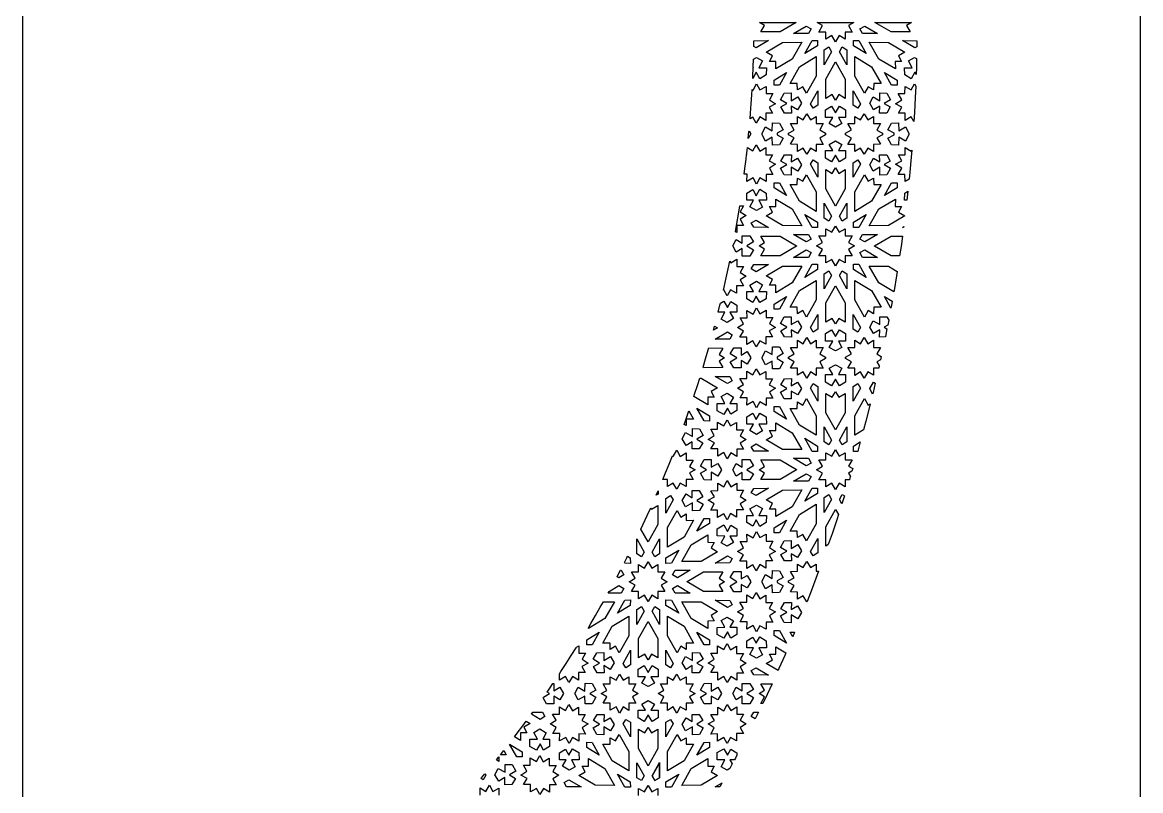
# Model space of a CAD drawing. Extents: x -375 to 375, y -1025 to 1025.
# Drawn here: x -375 to 375, y -515 to 0 of the extents above; entities that cross this region are included whole.
import ezdxf

# ---------------------------------------------------------------- set-up
doc = ezdxf.new("R2010")
doc.units = 0
doc.layers.add('LAYER_1', color=18, linetype='CONTINUOUS')

msp = doc.modelspace()

# ---------------------------------------------------------------- linework, layer by layer
at = {"layer": 'LAYER_1'}
for points in [[(-375, -1025), (375, -1025), (375, 1025), (-375, 1025)], [(133.14, -6.41), (120.25, -6.39), (122.72, -2.07), (119.44, 0), (144.02, 0)], [(153.99, -4.32), (152.18, -7.48), (142.23, -7.51), (150.74, -2.44)], [(179.09, -2.2), (181.49, -6.47), (176.82, -6.46), (176.81, -11.25), (172.87, -8.91), (170.43, -13.1), (170.4, -13.05), (170.37, -13.1), (170.34, -13.05), (170.31, -13.1), (167.86, -8.91), (163.92, -11.25), (163.91, -6.46), (159.24, -6.47), (161.64, -2.2), (157.98, 0), (182.76, 0)], [(198.5, -7.51), (188.55, -7.48), (186.75, -4.32), (190, -2.44)], [(218.01, -2.07), (220.49, -6.39), (207.6, -6.41), (196.71, 0), (221.3, 0)], [(117.14, -17.14), (115.56, -16.23), (115.64, -12.34), (125.42, -12.26)], [(141.4, -24.61), (130.25, -31.23), (130.26, -26.22), (126.06, -26.16), (128.1, -22.4), (123.84, -19.92), (134.78, -13.43), (147.77, -13.28)], [(158.38, -15.72), (149.81, -20.87), (154.67, -12.12), (158.39, -12.06)], [(186.07, -12.12), (190.92, -20.87), (182.35, -15.72), (182.34, -12.06)], [(205.95, -13.43), (216.89, -19.92), (212.64, -22.4), (214.67, -26.16), (210.47, -26.22), (210.49, -31.23), (199.33, -24.61), (192.97, -13.28)], [(224.92, -12.34), (224.86, -16.41), (223.6, -17.14), (215.32, -12.26)], [(167.73, -19.65), (162.82, -28.49), (162.75, -18.43), (165.95, -16.48)], [(177.98, -18.43), (177.92, -28.49), (173.01, -19.65), (174.78, -16.48)], [(121.44, -25.82), (118.89, -30.42), (124.05, -30.44), (123.95, -35.26), (119.64, -37.81), (117.19, -33.49), (114.89, -37.65), (114.81, -37.6), (114.89, -36.08), (115.13, -30.4), (115.44, -30.4), (115.15, -29.89), (115.15, -29.88), (115.33, -24.69), (117.3, -23.51)], [(157.36, -36.04), (150.93, -47.49), (148.5, -43.14), (144.83, -45.24), (144.75, -40.94), (139.86, -40.97), (146.16, -29.75), (157.34, -22.97)], [(176.85, -38.03), (176.87, -50.98), (172.64, -48.46), (170.43, -52.15), (170.4, -52.1), (170.37, -52.15), (170.34, -52.1), (170.31, -52.15), (168.09, -48.46), (163.86, -50.98), (163.88, -38.03), (170.28, -26.46), (170.31, -26.51), (170.34, -26.46), (170.37, -26.51), (170.4, -26.46), (170.43, -26.51), (170.45, -26.46)], [(194.57, -29.75), (200.87, -40.97), (195.98, -40.94), (195.9, -45.24), (192.24, -43.14), (189.8, -47.49), (183.38, -36.04), (183.4, -22.97)], [(224.71, -24.28), (224.57, -30.19), (224.41, -35.06), (223.54, -33.49), (221.1, -37.81), (216.78, -35.26), (216.68, -30.44), (221.84, -30.42), (219.3, -25.82), (223.43, -23.51)], [(132.83, -42.12), (129.12, -42.18), (129.13, -38.78), (137.59, -33.65)], [(211.6, -38.78), (211.61, -42.18), (207.9, -42.12), (203.14, -33.65)], [(119.66, -45.34), (123.75, -42.9), (123.77, -47.75), (128.33, -47.75), (126, -51.9), (130.06, -54.55), (125.89, -56.75), (128.21, -60.82), (123.6, -60.83), (123.62, -65.76), (119.57, -63.38), (117.24, -67.53), (114.95, -63.5), (113.06, -64.63), (113.36, -60.87), (113.81, -54.67), (114.22, -48.48), (114.42, -45.09), (115.04, -45.46), (117.36, -41.3)], [(224.13, -42.67), (223.81, -50.3), (223.28, -60.35), (222.9, -66.48), (221.17, -63.38), (217.11, -65.76), (217.13, -60.83), (212.53, -60.82), (214.84, -56.75), (210.68, -54.55), (214.73, -51.9), (212.4, -47.75), (216.96, -47.75), (216.98, -42.9), (221.08, -45.34), (223.37, -41.3)], [(140.7, -52.59), (145.18, -49.97), (147.44, -54.2), (144.95, -58.62), (140.72, -56.13), (140.76, -60.91), (136.05, -60.86), (133.65, -56.72), (137.7, -54.35), (133.47, -51.86), (135.95, -47.43), (140.66, -47.31)], [(158.48, -55.6), (155.3, -57.54), (153.65, -54.6), (158.46, -45.83)], [(187.08, -54.6), (185.44, -57.54), (182.25, -55.6), (182.27, -45.83)], [(204.79, -47.43), (207.26, -51.86), (203.04, -54.35), (207.09, -56.72), (204.68, -60.86), (199.97, -60.91), (200.01, -56.13), (195.78, -58.62), (193.29, -54.2), (195.56, -49.97), (200.04, -52.59), (200.08, -47.31)], [(177.13, -58.58), (177.13, -63.68), (172.26, -63.69), (174.62, -67.81), (170.43, -70.18), (170.4, -70.16), (170.37, -70.18), (170.34, -70.16), (170.31, -70.18), (166.11, -67.81), (168.48, -63.69), (163.6, -63.68), (163.6, -58.58), (167.63, -56.08), (170.31, -60.64), (170.34, -60.59), (170.37, -60.64), (170.4, -60.59), (170.43, -60.64), (173.11, -56.08)], [(132.73, -67.53), (135.19, -71.97), (131.12, -74.32), (131.12, -74.33), (131.12, -74.84), (131.12, -75.35), (131.12, -75.36), (135.19, -77.71), (132.73, -82.15), (128.02, -82.28), (127.96, -77), (123.49, -79.64), (121.22, -75.36), (121.22, -75.35), (121.22, -74.84), (121.22, -74.33), (121.22, -74.32), (123.49, -70.04), (127.96, -72.68), (128.02, -67.39)], [(153.52, -65.41), (157.46, -63.07), (157.46, -67.86), (162.14, -67.85), (159.74, -72.12), (163.57, -74.32), (163.57, -74.33), (163.57, -74.84), (163.57, -75.35), (163.57, -75.36), (159.74, -77.56), (162.14, -81.83), (157.46, -81.82), (157.46, -86.6), (153.52, -84.27), (151.13, -88.46), (148.77, -84.25), (144.82, -86.57), (144.84, -81.78), (140.16, -81.77), (142.58, -77.51), (138.84, -75.36), (138.84, -75.35), (138.84, -74.84), (138.84, -74.33), (138.84, -74.32), (142.58, -72.17), (140.16, -67.91), (144.84, -67.89), (144.82, -63.11), (148.77, -65.43), (151.13, -61.22)], [(191.96, -65.43), (195.91, -63.11), (195.9, -67.89), (200.57, -67.91), (198.15, -72.17), (201.89, -74.32), (201.89, -74.33), (201.89, -74.84), (201.89, -75.35), (201.89, -75.36), (198.15, -77.51), (200.57, -81.77), (195.9, -81.78), (195.91, -86.57), (191.96, -84.25), (189.6, -88.46), (187.22, -84.27), (183.28, -86.6), (183.27, -81.82), (178.59, -81.83), (180.99, -77.56), (177.17, -75.36), (177.16, -75.35), (177.17, -74.84), (177.16, -74.33), (177.17, -74.32), (180.99, -72.12), (178.59, -67.85), (183.27, -67.86), (183.28, -63.07), (187.22, -65.41), (189.6, -61.22)], [(212.77, -72.68), (217.24, -70.04), (219.52, -74.32), (219.52, -74.33), (219.52, -74.84), (219.52, -75.35), (219.52, -75.36), (217.24, -79.64), (212.77, -77), (212.71, -82.28), (208.01, -82.15), (205.54, -77.71), (209.62, -75.36), (209.61, -75.35), (209.62, -74.84), (209.61, -74.33), (209.62, -74.32), (205.54, -71.97), (208.01, -67.53), (212.71, -67.39)], [(113.51, -74.84), (111.86, -77.86), (112.31, -73.24), (112.36, -72.72)], [(119.57, -86.3), (123.62, -83.92), (123.6, -88.85), (128.21, -88.86), (125.89, -92.93), (130.06, -95.13), (126, -97.78), (128.33, -101.93), (123.77, -101.93), (123.75, -106.78), (119.66, -104.34), (117.36, -108.38), (115.04, -104.22), (110.99, -106.6), (111.01, -101.67), (109.16, -101.67), (109.64, -97.92), (110.38, -91.76), (110.73, -88.6), (110.84, -88.6), (110.84, -87.65), (111.07, -85.59), (111.24, -83.97), (114.95, -86.18), (117.24, -82.15)], [(174.62, -81.87), (172.26, -85.99), (177.13, -86), (177.13, -91.1), (173.11, -93.6), (170.43, -89.04), (170.4, -89.09), (170.37, -89.04), (170.34, -89.09), (170.31, -89.04), (167.63, -93.6), (163.6, -91.1), (163.6, -86), (168.48, -85.99), (166.11, -81.87), (170.31, -79.5), (170.34, -79.52), (170.37, -79.5), (170.4, -79.52), (170.43, -79.5)], [(140.72, -93.55), (144.95, -91.06), (147.44, -95.48), (145.18, -99.71), (140.7, -97.09), (140.66, -102.37), (135.95, -102.25), (133.47, -97.82), (137.7, -95.33), (133.65, -92.96), (136.05, -88.82), (140.76, -88.77)], [(204.68, -88.82), (207.09, -92.96), (203.04, -95.33), (207.26, -97.82), (204.79, -102.25), (200.08, -102.37), (200.04, -97.09), (195.56, -99.71), (193.29, -95.48), (195.78, -91.06), (200.01, -93.55), (199.97, -88.77)], [(221.17, -86.3), (221.52, -85.67), (221.14, -90.43), (220.23, -100.44), (219.76, -105.12), (216.98, -106.78), (216.96, -101.93), (212.4, -101.93), (214.73, -97.78), (210.68, -95.13), (214.84, -92.93), (212.53, -88.86), (217.13, -88.85), (217.11, -83.92)], [(158.48, -94.08), (158.46, -103.85), (153.65, -95.08), (155.3, -92.14)], [(187.08, -95.08), (182.27, -103.85), (182.25, -94.08), (185.44, -92.14)], [(157.36, -113.63), (157.34, -126.71), (146.16, -119.93), (139.86, -108.71), (144.75, -108.74), (144.83, -104.44), (148.5, -106.54), (150.93, -102.19)], [(172.64, -101.22), (176.87, -98.7), (176.85, -111.65), (170.45, -123.22), (170.43, -123.17), (170.4, -123.22), (170.37, -123.17), (170.34, -123.22), (170.31, -123.17), (170.28, -123.22), (163.88, -111.65), (163.86, -98.7), (168.09, -101.22), (170.31, -97.53), (170.34, -97.57), (170.37, -97.53), (170.4, -97.57), (170.43, -97.53)], [(192.24, -106.54), (195.9, -104.44), (195.98, -108.74), (200.87, -108.71), (194.57, -119.93), (183.4, -126.71), (183.38, -113.63), (189.8, -102.19)], [(123.95, -114.42), (124.05, -119.24), (118.89, -119.26), (121.44, -123.86), (117.3, -126.17), (113, -123.6), (115.44, -119.28), (110.78, -119.3), (110.83, -114.48), (114.89, -112.03), (117.19, -116.19), (119.64, -111.87)], [(132.83, -107.55), (137.59, -116.03), (129.13, -110.9), (129.12, -107.5)], [(211.6, -110.9), (203.14, -116.03), (207.9, -107.55), (211.61, -107.5)], [(141.4, -125.07), (147.77, -136.4), (134.78, -136.25), (123.84, -129.76), (128.1, -127.28), (126.06, -123.52), (130.26, -123.46), (130.25, -118.45)], [(210.47, -123.46), (214.67, -123.52), (212.64, -127.28), (216.89, -129.76), (205.95, -136.25), (192.97, -136.4), (199.33, -125.07), (210.49, -118.45)], [(218.27, -119.25), (216.68, -119.24), (216.78, -114.42), (218.93, -113.14)], [(108.63, -123.03), (106.31, -127.11), (110.47, -129.58), (106.42, -131.96), (108.75, -136.11), (104.2, -136.1), (104.18, -140.95), (103.23, -140.39), (104.22, -134.78), (105.24, -128.65), (106.13, -123.03)], [(167.73, -130.03), (165.95, -133.2), (162.75, -131.25), (162.82, -121.19)], [(177.98, -131.25), (174.78, -133.2), (173.01, -130.03), (177.92, -121.19)], [(125.42, -137.42), (115.58, -137.34), (113.9, -134.41), (117.14, -132.54)], [(158.38, -133.96), (158.39, -137.62), (154.67, -137.56), (149.81, -128.8)], [(186.07, -137.56), (182.34, -137.62), (182.35, -133.96), (190.92, -128.8)], [(152.18, -142.2), (153.99, -145.36), (150.74, -147.24), (142.23, -142.17)], [(172.87, -140.77), (176.81, -138.43), (176.82, -143.22), (181.49, -143.21), (179.09, -147.48), (183.09, -149.88), (179.09, -152.27), (181.49, -156.54), (176.82, -156.53), (176.81, -161.32), (172.87, -158.98), (170.43, -163.17), (170.4, -163.12), (170.37, -163.17), (170.34, -163.12), (170.31, -163.17), (167.86, -158.98), (163.92, -161.32), (163.91, -156.53), (159.24, -156.54), (161.64, -152.27), (157.65, -149.88), (161.64, -147.48), (159.24, -143.21), (163.91, -143.22), (163.92, -138.43), (167.86, -140.77), (170.31, -136.58), (170.34, -136.63), (170.37, -136.58), (170.4, -136.63), (170.43, -136.58)], [(190, -147.24), (186.75, -145.36), (188.55, -142.2), (198.5, -142.17)], [(216.05, -137.42), (215.32, -137.42), (216.1, -136.96)], [(115.28, -147.16), (110.83, -149.88), (115.28, -152.59), (112.82, -156.71), (107.84, -156.69), (107.85, -151.69), (103.82, -154.1), (101.52, -149.88), (103.82, -145.65), (107.85, -148.06), (107.84, -143.07), (112.82, -143.05)], [(144.2, -149.79), (144.14, -149.88), (144.2, -149.97), (133.14, -156.49), (120.25, -156.46), (122.72, -152.14), (119.12, -149.88), (122.72, -147.61), (120.25, -143.29), (133.14, -143.27)], [(215.26, -143.28), (214.3, -150.24), (213.38, -156.48), (207.6, -156.49), (196.53, -149.97), (196.59, -149.88), (196.53, -149.79), (207.6, -143.27)], [(153.99, -154.39), (152.18, -157.55), (142.23, -157.59), (150.74, -152.52)], [(198.5, -157.59), (188.55, -157.55), (186.75, -154.39), (190, -152.52)], [(104.2, -163.65), (108.75, -163.64), (106.42, -167.79), (110.47, -170.18), (106.31, -172.64), (108.63, -176.72), (104.03, -176.73), (104.05, -181.65), (99.99, -179.27), (97.67, -183.43), (95.38, -179.39), (95.26, -179.46), (95.73, -177.43), (97.09, -171.37), (98.39, -165.29), (99.46, -160.13), (100.08, -161.23), (104.18, -158.8)], [(117.14, -167.21), (113.9, -165.35), (115.58, -162.41), (125.42, -162.33)], [(141.4, -174.69), (130.25, -181.31), (130.26, -176.3), (126.06, -176.23), (128.1, -172.47), (123.84, -169.99), (134.78, -163.5), (147.77, -163.35)], [(158.38, -165.8), (149.81, -170.95), (154.67, -162.19), (158.39, -162.13)], [(186.07, -162.19), (190.92, -170.95), (182.35, -165.8), (182.34, -162.13)], [(205.95, -163.5), (211.76, -166.95), (211.28, -170.02), (209.63, -179.88), (209.48, -180.71), (199.33, -174.69), (192.97, -163.35)], [(167.73, -169.72), (162.82, -178.57), (162.75, -168.5), (165.95, -166.55)], [(177.98, -168.5), (177.92, -178.57), (173.01, -169.72), (174.78, -166.55)], [(121.44, -175.89), (118.89, -180.49), (124.05, -180.51), (123.95, -185.34), (119.64, -187.89), (117.19, -183.57), (114.89, -187.72), (110.83, -185.27), (110.78, -180.45), (115.44, -180.47), (113, -176.15), (117.3, -173.59)], [(157.36, -186.12), (150.93, -197.56), (148.5, -193.21), (144.83, -195.31), (144.75, -191.01), (139.86, -191.04), (146.16, -179.82), (157.34, -173.04)], [(176.85, -188.11), (176.87, -201.05), (172.64, -198.53), (170.43, -202.22), (170.4, -202.18), (170.37, -202.22), (170.34, -202.18), (170.31, -202.22), (168.09, -198.53), (163.86, -201.05), (163.88, -188.11), (170.28, -176.53), (170.31, -176.58), (170.34, -176.53), (170.37, -176.58), (170.4, -176.53), (170.43, -176.58), (170.45, -176.53)], [(194.57, -179.82), (200.87, -191.04), (195.98, -191.01), (195.9, -195.31), (192.24, -193.21), (189.8, -197.56), (183.38, -186.12), (183.4, -173.04)], [(97.84, -191.24), (100.14, -187.08), (104.2, -189.53), (104.26, -194.35), (99.59, -194.33), (102.04, -198.65), (97.73, -201.22), (93.6, -198.91), (96.14, -194.31), (91.7, -194.29), (92.88, -189.54), (93.2, -188.22), (95.4, -186.92)], [(132.83, -192.2), (129.12, -192.25), (129.13, -188.85), (137.59, -183.72)], [(208.38, -186.9), (207.88, -189.72), (207.54, -191.55), (203.14, -183.72)], [(119.66, -195.41), (123.75, -192.98), (123.77, -197.83), (128.33, -197.82), (126, -201.97), (130.06, -204.63), (125.89, -206.82), (128.21, -210.9), (123.6, -210.9), (123.62, -215.83), (119.57, -213.45), (117.24, -217.61), (114.95, -213.57), (110.85, -216.01), (110.84, -211.16), (106.28, -211.16), (108.61, -207.01), (104.56, -204.63), (108.72, -202.16), (106.4, -198.09), (111.01, -198.08), (110.99, -193.15), (115.04, -195.53), (117.36, -191.38)], [(140.7, -202.67), (145.18, -200.05), (147.44, -204.28), (144.95, -208.69), (140.72, -206.2), (140.76, -210.98), (136.05, -210.94), (133.65, -206.79), (137.7, -204.42), (133.47, -201.93), (135.95, -197.5), (140.66, -197.38)], [(158.48, -205.67), (155.3, -207.62), (153.65, -204.67), (158.46, -195.9)], [(187.08, -204.67), (185.44, -207.62), (182.25, -205.67), (182.27, -195.9)], [(204.79, -197.5), (206.02, -199.71), (205.36, -203.05), (203.04, -204.42), (204.88, -205.5), (204.13, -209.31), (203.79, -210.94), (199.97, -210.98), (200.01, -206.2), (195.78, -208.69), (193.29, -204.28), (195.56, -200.05), (200.04, -202.67), (200.08, -197.38)], [(91.19, -204.81), (88.59, -206.35), (89.29, -203.7)], [(101.13, -209.46), (99.46, -212.39), (89.62, -212.47), (97.9, -207.59)], [(177.13, -208.65), (177.13, -213.75), (172.26, -213.76), (174.62, -217.88), (170.43, -220.25), (170.4, -220.24), (170.37, -220.25), (170.34, -220.24), (170.31, -220.25), (166.11, -217.88), (168.48, -213.76), (163.6, -213.75), (163.6, -208.65), (167.63, -206.15), (170.31, -210.71), (170.34, -210.67), (170.37, -210.71), (170.4, -210.67), (170.43, -210.71), (173.11, -206.15)], [(132.73, -217.6), (135.19, -222.04), (131.12, -224.4), (131.12, -224.4), (131.12, -224.91), (131.12, -225.43), (131.12, -225.43), (135.19, -227.79), (132.73, -232.22), (128.02, -232.36), (127.96, -227.07), (123.49, -229.71), (121.22, -225.43), (121.22, -225.43), (121.22, -224.91), (121.22, -224.4), (121.22, -224.4), (123.49, -220.12), (127.96, -222.75), (128.02, -217.47)], [(153.52, -215.49), (157.46, -213.15), (157.46, -217.93), (162.14, -217.93), (159.74, -222.2), (163.57, -224.4), (163.57, -224.4), (163.57, -224.91), (163.57, -225.43), (163.57, -225.43), (159.74, -227.63), (162.14, -231.9), (157.46, -231.89), (157.46, -236.68), (153.52, -234.34), (151.13, -238.53), (148.77, -234.33), (144.82, -236.64), (144.84, -231.86), (140.16, -231.84), (142.58, -227.58), (138.84, -225.43), (138.84, -225.43), (138.84, -224.91), (138.84, -224.4), (138.84, -224.4), (142.58, -222.24), (140.16, -217.99), (144.84, -217.97), (144.82, -213.18), (148.77, -215.5), (151.13, -211.3)], [(191.96, -215.5), (195.91, -213.18), (195.9, -217.97), (200.57, -217.99), (198.15, -222.24), (201.07, -223.92), (200.58, -226.19), (198.15, -227.58), (199.68, -230.27), (199.32, -231.84), (195.9, -231.86), (195.91, -236.64), (191.96, -234.33), (189.6, -238.53), (187.22, -234.34), (183.28, -236.68), (183.27, -231.89), (178.59, -231.9), (180.99, -227.63), (177.17, -225.43), (177.16, -225.43), (177.17, -224.91), (177.16, -224.4), (177.17, -224.4), (180.99, -222.2), (178.59, -217.93), (183.27, -217.93), (183.28, -213.15), (187.22, -215.49), (189.6, -211.3)], [(94.79, -218.34), (92.32, -222.66), (95.91, -224.91), (92.32, -227.16), (94.79, -231.49), (81.9, -231.51), (81.51, -231.28), (83.21, -225.58), (84.94, -219.6), (85.3, -218.32)], [(107.19, -218.12), (107.18, -223.11), (111.21, -220.7), (113.51, -224.91), (111.21, -229.12), (107.18, -226.72), (107.19, -231.71), (102.21, -231.73), (99.75, -227.61), (104.2, -224.91), (99.75, -222.21), (102.21, -218.1)], [(119.57, -236.37), (123.62, -234), (123.6, -238.92), (128.21, -238.93), (125.89, -243), (130.06, -245.2), (126, -247.86), (128.33, -252.01), (123.77, -252), (123.75, -256.85), (119.66, -254.42), (117.36, -258.45), (115.04, -254.29), (110.99, -256.67), (111.01, -251.75), (106.4, -251.74), (108.72, -247.67), (104.56, -245.2), (108.61, -242.81), (106.28, -238.66), (110.84, -238.67), (110.85, -233.82), (114.95, -236.25), (117.24, -232.22)], [(174.62, -231.95), (172.26, -236.06), (177.13, -236.07), (177.13, -241.17), (173.11, -243.68), (170.43, -239.11), (170.4, -239.16), (170.37, -239.11), (170.34, -239.16), (170.31, -239.11), (167.63, -243.68), (163.6, -241.17), (163.6, -236.07), (168.48, -236.06), (166.11, -231.95), (170.31, -229.57), (170.34, -229.59), (170.37, -229.57), (170.4, -229.59), (170.43, -229.57)], [(80.25, -238.52), (91.19, -245.01), (86.94, -247.49), (88.97, -251.25), (84.77, -251.32), (84.79, -256.33), (75.36, -250.73), (75.81, -249.37), (77.73, -243.44), (79.28, -238.51)], [(99.46, -237.44), (101.13, -240.37), (97.9, -242.23), (89.62, -237.35)], [(140.72, -243.62), (144.95, -241.13), (147.44, -245.55), (145.18, -249.78), (140.7, -247.16), (140.66, -252.44), (135.95, -252.32), (133.47, -247.89), (137.7, -245.41), (133.65, -243.04), (136.05, -238.89), (140.76, -238.85)], [(158.48, -244.15), (158.46, -253.92), (153.65, -245.15), (155.3, -242.21)], [(187.08, -245.15), (182.27, -253.92), (182.25, -244.15), (185.44, -242.21)], [(197.03, -241.86), (195.54, -248.16), (195.27, -249.25), (193.29, -245.55), (195.78, -241.13)], [(102.04, -251.18), (99.59, -255.49), (104.26, -255.47), (104.2, -260.29), (100.14, -262.74), (97.84, -258.59), (95.4, -262.91), (91.08, -260.36), (90.98, -255.54), (96.14, -255.51), (93.6, -250.91), (97.73, -248.61)], [(157.36, -263.71), (157.34, -276.78), (146.16, -270), (139.86, -258.78), (144.75, -258.81), (144.83, -254.52), (148.5, -256.61), (150.93, -252.26)], [(172.64, -251.29), (176.87, -248.77), (176.85, -261.72), (170.45, -273.29), (170.43, -273.25), (170.4, -273.29), (170.37, -273.25), (170.34, -273.29), (170.31, -273.25), (170.28, -273.29), (163.88, -261.72), (163.86, -248.77), (168.09, -251.29), (170.31, -247.6), (170.34, -247.65), (170.37, -247.6), (170.4, -247.65), (170.43, -247.6)], [(192.24, -256.61), (193.67, -255.8), (193.17, -257.8), (190.72, -267.4), (189.15, -273.29), (183.4, -276.78), (183.38, -263.71), (189.8, -252.26)], [(75.17, -266.06), (70.28, -266.03), (70.2, -270.33), (68.87, -269.57), (69.77, -267.06), (71.83, -261.18), (72.06, -260.52)], [(85.9, -263.87), (85.91, -267.27), (82.2, -267.22), (77.45, -258.74)], [(123.95, -264.49), (124.05, -269.31), (118.89, -269.34), (121.44, -273.93), (117.3, -276.24), (113, -273.67), (115.44, -269.35), (110.78, -269.37), (110.83, -264.55), (114.89, -262.1), (117.19, -266.26), (119.64, -261.94)], [(132.83, -257.63), (137.59, -266.1), (129.13, -260.97), (129.12, -257.57)], [(99.99, -270.55), (104.05, -268.18), (104.03, -273.1), (108.63, -273.11), (106.31, -277.18), (110.47, -279.65), (106.42, -282.04), (108.75, -286.18), (104.2, -286.18), (104.18, -291.03), (100.08, -288.6), (97.79, -292.63), (95.47, -288.47), (91.41, -290.85), (91.43, -285.93), (86.83, -285.92), (89.14, -281.85), (84.98, -279.65), (89.04, -276.99), (86.71, -272.84), (91.26, -272.85), (91.28, -268), (95.38, -270.43), (97.67, -266.4)], [(141.4, -275.14), (147.77, -286.48), (134.78, -286.32), (123.84, -279.83), (128.1, -277.35), (126.06, -273.59), (130.26, -273.53), (130.25, -268.52)], [(79.09, -272.53), (81.56, -276.95), (77.34, -279.44), (81.39, -281.81), (78.98, -285.96), (74.27, -286), (74.31, -281.22), (70.09, -283.71), (67.59, -279.3), (69.86, -275.07), (74.34, -277.69), (74.38, -272.4)], [(167.73, -280.11), (165.95, -283.28), (162.75, -281.32), (162.82, -271.26)], [(177.98, -281.32), (174.78, -283.28), (173.01, -280.11), (177.92, -271.26)], [(125.42, -287.49), (115.58, -287.41), (113.9, -284.48), (117.14, -282.62)], [(158.38, -284.03), (158.39, -287.69), (154.67, -287.63), (149.81, -278.88)], [(185.55, -286.5), (185.22, -287.65), (182.34, -287.69), (182.35, -284.03), (187, -281.24)], [(66.26, -291.04), (70.22, -288.72), (70.2, -293.5), (74.87, -293.52), (72.45, -297.78), (76.19, -299.95), (72.45, -302.12), (74.87, -306.38), (70.2, -306.39), (70.22, -311.18), (66.26, -308.86), (63.9, -313.07), (61.52, -308.87), (57.58, -311.21), (57.57, -306.43), (54.61, -306.43), (56.43, -302.04), (58.77, -296.25), (60.97, -290.7), (61.52, -291.02), (63.9, -286.83)], [(152.18, -292.28), (153.99, -295.44), (150.74, -297.31), (142.23, -292.24)], [(172.87, -290.85), (176.81, -288.51), (176.82, -293.29), (181.49, -293.29), (179.09, -297.55), (181.88, -299.22), (181.36, -300.99), (179.09, -302.34), (180.31, -304.52), (180.04, -305.44), (179.68, -306.61), (176.82, -306.61), (176.81, -311.39), (172.87, -309.05), (170.43, -313.24), (170.4, -313.2), (170.37, -313.24), (170.34, -313.2), (170.31, -313.24), (167.86, -309.05), (163.92, -311.39), (163.91, -306.61), (159.24, -306.61), (161.64, -302.34), (157.65, -299.95), (161.64, -297.55), (159.24, -293.29), (163.91, -293.29), (163.92, -288.51), (167.86, -290.85), (170.31, -286.65), (170.34, -286.7), (170.37, -286.65), (170.4, -286.7), (170.43, -286.65)], [(87.07, -298.29), (91.54, -295.65), (93.82, -299.93), (93.82, -299.94), (93.82, -299.94), (93.82, -299.94), (93.82, -299.95), (93.82, -299.95), (93.82, -299.96), (93.82, -299.96), (93.82, -299.97), (91.54, -304.25), (87.07, -301.61), (87.01, -306.89), (82.31, -306.76), (79.85, -302.32), (83.92, -299.97), (83.92, -299.96), (83.92, -299.95), (83.92, -299.94), (83.92, -299.93), (79.85, -297.58), (82.31, -293.14), (87.01, -293)], [(115.28, -297.24), (110.83, -299.95), (115.28, -302.66), (112.82, -306.78), (107.84, -306.76), (107.85, -301.77), (103.82, -304.18), (101.52, -299.95), (103.82, -295.72), (107.85, -298.13), (107.84, -293.14), (112.82, -293.12)], [(144.2, -299.86), (144.14, -299.95), (144.2, -300.04), (133.14, -306.56), (120.25, -306.54), (122.72, -302.21), (119.12, -299.95), (122.72, -297.68), (120.25, -293.36), (133.14, -293.34)], [(100.08, -311.3), (104.18, -308.87), (104.2, -313.72), (108.75, -313.71), (106.42, -317.86), (110.47, -320.25), (106.31, -322.72), (108.63, -326.79), (104.03, -326.8), (104.05, -331.72), (99.99, -329.35), (97.67, -333.5), (95.38, -329.47), (91.28, -331.9), (91.26, -327.05), (86.71, -327.06), (89.04, -322.91), (84.98, -320.25), (89.14, -318.05), (86.83, -313.98), (91.43, -313.97), (91.41, -309.05), (95.47, -311.43), (97.79, -307.27)], [(153.99, -304.46), (152.18, -307.62), (142.23, -307.66), (150.74, -302.59)], [(51.43, -316.23), (50.1, -317.05), (51.43, -313.98)], [(78.98, -313.94), (81.39, -318.09), (77.34, -320.46), (81.56, -322.95), (79.09, -327.37), (74.38, -327.49), (74.34, -322.21), (69.86, -324.83), (67.59, -320.6), (70.09, -316.18), (74.31, -318.67), (74.27, -313.9)], [(117.14, -317.28), (113.9, -315.42), (115.58, -312.49), (125.42, -312.4)], [(141.4, -324.76), (130.25, -331.38), (130.26, -326.37), (126.06, -326.31), (128.1, -322.54), (123.84, -320.07), (134.78, -313.58), (147.77, -313.42)], [(158.38, -315.87), (149.81, -321.02), (154.67, -312.26), (158.39, -312.21)], [(61.39, -320.2), (56.57, -328.97), (56.56, -319.2), (59.74, -317.26)], [(167.73, -319.79), (162.82, -328.64), (162.75, -318.58), (165.95, -316.62)], [(176.31, -317.55), (174.66, -322.77), (173.01, -319.79), (174.78, -316.62)], [(51.16, -336.77), (44.75, -348.34), (44.73, -348.3), (44.7, -348.34), (44.67, -348.3), (44.64, -348.34), (39.86, -339.69), (41.4, -336.42), (44.02, -330.73), (46.41, -325.45), (46.95, -326.34), (51.18, -323.83)], [(66.54, -331.66), (70.2, -329.57), (70.28, -333.87), (75.17, -333.84), (68.87, -345.06), (57.7, -351.84), (57.68, -338.76), (64.11, -327.31)], [(121.44, -325.97), (118.89, -330.56), (124.05, -330.59), (123.95, -335.41), (119.64, -337.96), (117.19, -333.64), (114.89, -337.8), (110.83, -335.35), (110.78, -330.52), (115.44, -330.55), (113, -326.23), (117.3, -323.66)], [(157.36, -336.19), (150.93, -347.63), (148.5, -343.29), (144.83, -345.38), (144.75, -341.08), (139.86, -341.11), (146.16, -329.89), (157.34, -323.11)], [(172.32, -329.98), (171.15, -333.57), (168.02, -342.86), (165.49, -350.15), (163.86, -351.12), (163.88, -338.18), (170.28, -326.61), (170.31, -326.65), (170.34, -326.61), (170.37, -326.65), (170.4, -326.61), (170.43, -326.65), (170.45, -326.61)], [(85.9, -336.02), (77.45, -341.16), (82.2, -332.68), (85.91, -332.62)], [(97.84, -341.31), (100.14, -337.15), (104.2, -339.6), (104.26, -344.43), (99.59, -344.4), (102.04, -348.72), (97.73, -351.29), (93.6, -348.98), (96.14, -344.39), (90.98, -344.36), (91.08, -339.54), (95.4, -336.99)], [(132.83, -342.27), (129.12, -342.33), (129.13, -338.93), (137.59, -333.79)], [(84.77, -348.58), (88.97, -348.64), (86.94, -352.4), (91.19, -354.88), (80.25, -361.37), (67.27, -361.53), (73.63, -350.19), (84.79, -343.57)], [(119.66, -345.48), (123.75, -343.05), (123.77, -347.9), (128.33, -347.89), (126, -352.04), (130.06, -354.7), (125.89, -356.9), (128.21, -360.97), (123.6, -360.98), (123.62, -365.9), (119.57, -363.52), (117.24, -367.68), (114.95, -363.65), (110.85, -366.08), (110.84, -361.23), (106.28, -361.24), (108.61, -357.09), (104.56, -354.7), (108.72, -352.23), (106.4, -348.16), (111.01, -348.15), (110.99, -343.23), (115.04, -345.6), (117.36, -341.45)], [(42.09, -355.16), (40.31, -358.33), (37.11, -356.37), (37.18, -346.31)], [(52.28, -356.37), (49.08, -358.33), (47.31, -355.16), (52.22, -346.31)], [(140.7, -352.74), (145.18, -350.12), (147.44, -354.35), (144.95, -358.77), (140.72, -356.28), (140.76, -361.05), (136.05, -361.01), (133.65, -356.86), (137.7, -354.49), (133.47, -352), (135.95, -347.58), (140.66, -347.46)], [(158.48, -355.74), (155.3, -357.69), (153.65, -354.75), (158.46, -345.98)], [(32.75, -359.08), (32.76, -362.74), (29.03, -362.69), (28.78, -362.23), (30.45, -358.96), (30.94, -357.99)], [(60.37, -362.69), (56.64, -362.74), (56.65, -359.08), (65.23, -353.93)], [(101.13, -359.53), (99.46, -362.46), (89.62, -362.55), (97.9, -357.67)], [(26.55, -367.33), (28.35, -370.49), (25.1, -372.36), (23.88, -371.64), (24.69, -370.12), (26.15, -367.33)], [(47.17, -365.9), (51.11, -363.56), (51.12, -368.34), (55.79, -368.34), (53.4, -372.61), (57.39, -374.99), (53.4, -377.37), (55.79, -381.63), (51.12, -381.63), (51.11, -386.41), (47.17, -384.07), (44.73, -388.27), (44.7, -388.22), (44.67, -388.27), (42.23, -384.07), (38.29, -386.41), (38.28, -381.63), (33.6, -381.63), (36, -377.37), (32.01, -374.99), (36, -372.61), (33.6, -368.34), (38.28, -368.34), (38.29, -363.56), (42.23, -365.9), (44.67, -361.71), (44.7, -361.75), (44.73, -361.71)], [(64.3, -372.36), (61.05, -370.49), (62.85, -367.33), (72.8, -367.29)], [(153.52, -365.56), (157.46, -363.22), (157.46, -368.01), (159.06, -368.01), (158.15, -370.46), (154.71, -379.58), (151.34, -388.24), (151.13, -388.6), (148.77, -384.4), (144.82, -386.72), (144.84, -381.93), (140.16, -381.91), (142.58, -377.66), (138.84, -375.5), (138.84, -375.5), (138.84, -374.99), (138.84, -374.47), (138.84, -374.47), (142.58, -372.31), (140.16, -368.06), (144.84, -368.04), (144.82, -363.25), (148.77, -365.57), (151.13, -361.37)], [(94.79, -368.41), (92.32, -372.74), (95.91, -374.99), (92.32, -377.24), (94.79, -381.56), (81.9, -381.58), (70.83, -375.06), (70.89, -374.99), (70.83, -374.91), (81.9, -368.39)], [(107.19, -368.19), (107.18, -373.18), (111.21, -370.77), (113.51, -374.99), (111.21, -379.2), (107.18, -376.79), (107.19, -381.78), (102.21, -381.8), (99.75, -377.69), (104.2, -374.99), (99.75, -372.29), (102.21, -368.17)], [(132.73, -367.68), (135.19, -372.11), (131.12, -374.47), (131.12, -374.47), (131.12, -374.99), (131.12, -375.5), (131.12, -375.5), (135.19, -377.86), (132.73, -382.3), (128.02, -382.43), (127.96, -377.15), (123.49, -379.78), (121.22, -375.5), (121.22, -375.5), (121.22, -374.99), (121.22, -374.47), (121.22, -374.47), (123.49, -370.19), (127.96, -372.82), (128.02, -367.54)], [(28.35, -379.48), (26.55, -382.64), (17.93, -382.68), (18.58, -381.5), (25.1, -377.61)], [(72.8, -382.68), (62.85, -382.64), (61.05, -379.48), (64.3, -377.61)], [(119.57, -386.45), (123.62, -384.07), (123.6, -388.99), (128.21, -389), (125.89, -393.07), (130.06, -395.27), (126, -397.93), (128.33, -402.08), (123.77, -402.07), (123.75, -406.92), (119.66, -404.49), (117.36, -408.52), (115.04, -404.37), (110.99, -406.74), (111.01, -401.82), (106.4, -401.81), (108.72, -397.74), (104.56, -395.27), (108.61, -392.88), (106.28, -388.74), (110.84, -388.74), (110.85, -383.89), (114.95, -386.32), (117.24, -382.29)], [(15.76, -399.78), (4.61, -406.4), (4.61, -405.91), (6.3, -403.07), (9.49, -397.63), (12.62, -392.17), (14.67, -388.53), (22.13, -388.45)], [(32.75, -390.89), (24.17, -396.04), (29.03, -387.29), (32.76, -387.23)], [(60.37, -387.29), (65.23, -396.04), (56.65, -390.89), (56.64, -387.23)], [(80.25, -388.6), (91.19, -395.09), (86.94, -397.57), (88.97, -401.33), (84.77, -401.39), (84.79, -406.4), (73.63, -399.78), (67.27, -388.45)], [(99.46, -387.51), (101.13, -390.44), (97.9, -392.3), (89.62, -387.43)], [(140.72, -393.7), (144.95, -391.21), (147.44, -395.62), (145.18, -399.85), (140.7, -397.23), (140.66, -402.52), (135.95, -402.4), (133.47, -397.97), (137.7, -395.48), (133.65, -393.11), (136.05, -388.96), (140.76, -388.92)], [(42.09, -394.81), (37.18, -403.66), (37.11, -393.6), (40.31, -391.64)], [(52.28, -393.6), (52.22, -403.66), (47.31, -394.81), (49.08, -391.64)], [(31.72, -411.21), (25.29, -422.66), (22.86, -418.31), (19.19, -420.4), (19.12, -416.11), (14.23, -416.14), (20.53, -404.92), (31.7, -398.14)], [(51.16, -413.2), (51.18, -426.15), (46.95, -423.63), (44.73, -427.32), (44.7, -427.27), (44.67, -427.32), (42.45, -423.63), (38.22, -426.15), (38.24, -413.2), (44.64, -401.63), (44.67, -401.67), (44.7, -401.63), (44.73, -401.67), (44.75, -401.63)], [(68.87, -404.92), (75.17, -416.14), (70.28, -416.11), (70.2, -420.4), (66.54, -418.31), (64.11, -422.66), (57.68, -411.21), (57.7, -398.14)], [(102.04, -401.25), (99.59, -405.57), (104.26, -405.55), (104.2, -410.37), (100.14, -412.82), (97.84, -408.66), (95.4, -412.98), (91.08, -410.43), (90.98, -405.61), (96.14, -405.58), (93.6, -400.99), (97.73, -398.68)], [(7.19, -417.29), (3.49, -417.35), (3.5, -413.95), (11.95, -408.82)], [(85.9, -413.95), (85.91, -417.35), (82.2, -417.29), (77.45, -408.82)], [(123.95, -414.56), (124.05, -419.38), (118.89, -419.41), (121.44, -424.01), (117.3, -426.31), (113, -423.75), (115.44, -419.43), (110.78, -419.45), (110.83, -414.63), (114.89, -412.18), (117.19, -416.33), (119.64, -412.01)], [(132.83, -407.7), (137.59, -416.18), (129.13, -411.05), (129.12, -407.65)], [(142.96, -408.88), (141.64, -412.02), (139.86, -408.86)], [(-1.86, -422.92), (2.69, -422.91), (0.36, -427.06), (4.42, -429.72), (0.25, -431.92), (2.57, -435.99), (-2.03, -436), (-2.01, -440.92), (-6.07, -438.55), (-8.39, -442.7), (-10.68, -438.67), (-14.78, -441.1), (-14.8, -436.77), (-13.76, -435.2), (-10.3, -429.91), (-6.89, -424.59), (-3.52, -419.24), (-3.32, -418.93), (-1.88, -418.07)], [(99.99, -420.63), (104.05, -418.25), (104.03, -423.17), (108.63, -423.18), (106.31, -427.25), (110.47, -429.72), (106.42, -432.11), (108.75, -436.26), (104.2, -436.25), (104.18, -441.1), (100.08, -438.67), (97.79, -442.7), (95.47, -438.55), (91.41, -440.92), (91.43, -436), (86.83, -435.99), (89.14, -431.92), (84.98, -429.72), (89.04, -427.06), (86.71, -422.91), (91.26, -422.92), (91.28, -418.07), (95.38, -420.5), (97.67, -416.47)], [(137.09, -422.65), (136.33, -424.4), (132.43, -433.21), (131.79, -434.62), (123.84, -429.91), (128.1, -427.43), (126.06, -423.67), (130.26, -423.6), (130.25, -418.59)], [(15.06, -427.76), (19.54, -425.14), (21.81, -429.37), (19.31, -433.79), (15.09, -431.3), (15.12, -436.07), (10.42, -436.03), (8.01, -431.88), (12.06, -429.52), (7.84, -427.03), (10.31, -422.6), (15.02, -422.48)], [(32.84, -430.77), (29.66, -432.71), (28.01, -429.77), (32.83, -421)], [(61.39, -429.77), (59.74, -432.71), (56.56, -430.77), (56.57, -421)], [(79.09, -422.6), (81.56, -427.03), (77.34, -429.52), (81.39, -431.88), (78.98, -436.03), (74.27, -436.07), (74.31, -431.3), (70.09, -433.79), (67.59, -429.37), (69.86, -425.14), (74.34, -427.76), (74.38, -422.48)], [(51.43, -433.75), (51.43, -438.85), (46.56, -438.86), (48.92, -442.97), (44.73, -445.35), (44.7, -445.33), (44.67, -445.35), (40.48, -442.97), (42.84, -438.86), (37.97, -438.85), (37.96, -433.75), (41.99, -431.24), (44.67, -435.81), (44.7, -435.76), (44.73, -435.81), (47.41, -431.24)], [(125.42, -437.57), (115.58, -437.48), (113.9, -434.55), (117.14, -432.69)], [(27.88, -441.1), (31.82, -438.76), (31.83, -443.54), (36.5, -443.54), (34.1, -447.8), (37.93, -450.02), (34.1, -452.24), (36.5, -456.51), (31.83, -456.5), (31.82, -461.29), (27.88, -458.95), (25.5, -463.14), (23.14, -458.94), (19.18, -461.25), (19.2, -456.47), (14.53, -456.45), (16.94, -452.19), (13.21, -450.02), (16.94, -447.85), (14.53, -443.59), (19.2, -443.58), (19.18, -438.79), (23.14, -441.11), (25.5, -436.9)], [(66.26, -441.11), (70.22, -438.79), (70.2, -443.58), (74.87, -443.59), (72.45, -447.85), (76.19, -450.02), (72.45, -452.19), (74.87, -456.45), (70.2, -456.47), (70.22, -461.25), (66.26, -458.94), (63.9, -463.14), (61.52, -458.95), (57.58, -461.29), (57.57, -456.5), (52.9, -456.51), (55.29, -452.24), (51.47, -450.02), (55.29, -447.8), (52.9, -443.54), (57.57, -443.54), (57.58, -438.76), (61.52, -441.1), (63.9, -436.9)], [(-18.45, -443.21), (-18.45, -448.2), (-14.43, -445.8), (-12.12, -450.02), (-14.43, -454.25), (-18.45, -451.84), (-18.45, -456.83), (-23.43, -456.85), (-25.79, -452.9), (-25.52, -452.51), (-21.44, -450.02), (-23.09, -449.01), (-20.82, -445.72), (-19.12, -443.21)], [(7.09, -443.21), (9.55, -447.65), (5.48, -450.01), (5.48, -450.01), (5.48, -450.02), (5.48, -450.03), (5.48, -450.04), (9.55, -452.4), (7.09, -456.83), (2.38, -456.97), (2.33, -451.68), (-2.15, -454.32), (-4.42, -450.04), (-4.42, -450.04), (-4.42, -450.03), (-4.42, -450.03), (-4.42, -450.02), (-4.42, -450.02), (-4.42, -450.01), (-4.42, -450.01), (-4.42, -450.01), (-2.15, -445.73), (2.33, -448.36), (2.38, -443.08)], [(87.07, -448.36), (91.54, -445.73), (93.82, -450.01), (93.82, -450.01), (93.82, -450.01), (93.82, -450.02), (93.82, -450.02), (93.82, -450.03), (93.82, -450.03), (93.82, -450.04), (93.82, -450.04), (91.54, -454.32), (87.07, -451.68), (87.01, -456.97), (82.31, -456.83), (79.85, -452.4), (83.92, -450.04), (83.92, -450.03), (83.92, -450.02), (83.92, -450.01), (83.92, -450.01), (79.85, -447.65), (82.31, -443.21), (87.01, -443.08)], [(115.28, -447.31), (110.83, -450.02), (115.28, -452.74), (112.82, -456.85), (107.84, -456.83), (107.85, -451.84), (103.82, -454.25), (101.52, -450.02), (103.82, -445.8), (107.85, -448.2), (107.84, -443.21), (112.82, -443.19)], [(124.42, -450.68), (121.6, -456.61), (120.25, -456.61), (122.72, -452.29), (119.12, -450.02), (122.72, -447.76), (120.25, -443.43), (127.79, -443.42)], [(-6.07, -461.5), (-2.01, -459.12), (-2.03, -464.05), (2.57, -464.05), (0.25, -468.13), (4.42, -470.32), (0.36, -472.98), (2.69, -477.13), (-1.86, -477.12), (-1.88, -481.97), (-5.98, -479.54), (-8.27, -483.57), (-10.59, -479.42), (-14.65, -481.8), (-14.63, -476.87), (-19.23, -476.86), (-16.92, -472.79), (-21.08, -470.32), (-17.02, -467.94), (-19.35, -463.79), (-14.8, -463.79), (-14.78, -458.94), (-10.68, -461.38), (-8.39, -457.34)], [(48.92, -457.03), (46.56, -461.15), (51.43, -461.15), (51.43, -466.26), (47.41, -468.76), (44.73, -464.19), (44.7, -464.24), (44.67, -464.19), (41.99, -468.76), (37.96, -466.26), (37.97, -461.15), (42.84, -461.15), (40.48, -457.03), (44.67, -454.66), (44.7, -454.67), (44.73, -454.66)], [(100.08, -461.38), (104.18, -458.94), (104.2, -463.79), (108.75, -463.79), (106.42, -467.94), (110.47, -470.32), (106.31, -472.79), (108.63, -476.86), (104.03, -476.87), (104.05, -481.8), (99.99, -479.42), (97.67, -483.57), (95.38, -479.54), (91.28, -481.97), (91.26, -477.12), (86.71, -477.13), (89.04, -472.98), (84.98, -470.32), (89.14, -468.13), (86.83, -464.05), (91.43, -464.05), (91.41, -459.12), (95.47, -461.5), (97.79, -457.34)], [(-26.18, -462.56), (-24.5, -465.49), (-27.74, -467.36), (-33.63, -463.89), (-32.62, -462.51)], [(15.09, -468.75), (19.31, -466.26), (21.81, -470.67), (19.54, -474.9), (15.06, -472.28), (15.02, -477.57), (10.31, -477.45), (7.84, -473.02), (12.06, -470.53), (8.01, -468.16), (10.42, -464.01), (15.12, -463.97)], [(78.98, -464.01), (81.39, -468.16), (77.34, -470.53), (81.56, -473.02), (79.09, -477.45), (74.38, -477.57), (74.34, -472.28), (69.86, -474.9), (67.59, -470.67), (70.09, -466.26), (74.31, -468.75), (74.27, -463.97)], [(116.57, -467.03), (113.9, -465.49), (115.58, -462.56), (118.75, -462.53)], [(-34.45, -470.14), (-38.7, -472.62), (-36.67, -476.38), (-40.86, -476.44), (-40.85, -481.45), (-44.93, -479.03), (-43.11, -476.65), (-39.27, -471.57), (-37.07, -468.58)], [(32.84, -469.28), (32.83, -479.05), (28.01, -470.28), (29.66, -467.33)], [(61.39, -470.28), (56.57, -479.05), (56.56, -469.28), (59.74, -467.33)], [(-23.6, -476.3), (-26.04, -480.62), (-21.38, -480.6), (-21.44, -485.42), (-25.49, -487.87), (-27.79, -483.71), (-30.24, -488.03), (-34.55, -485.48), (-34.66, -480.66), (-29.5, -480.64), (-32.04, -476.04), (-27.9, -473.73)], [(31.72, -488.83), (31.7, -501.91), (20.53, -495.13), (14.23, -483.91), (19.12, -483.94), (19.19, -479.64), (22.86, -481.74), (25.29, -477.39)], [(46.95, -476.37), (51.18, -473.86), (51.16, -486.8), (44.75, -498.37), (44.73, -498.33), (44.7, -498.37), (44.67, -498.33), (44.64, -498.37), (38.24, -486.8), (38.22, -473.86), (42.45, -476.37), (44.67, -472.68), (44.7, -472.73), (44.73, -472.68)], [(66.54, -481.74), (70.2, -479.64), (70.28, -483.94), (75.17, -483.91), (68.87, -495.13), (57.7, -501.91), (57.68, -488.83), (64.11, -477.39)], [(-39.74, -489), (-39.73, -492.4), (-43.43, -492.34), (-48.19, -483.87)], [(-1.69, -489.61), (-1.58, -494.44), (-6.74, -494.46), (-4.2, -499.06), (-8.34, -501.36), (-12.64, -498.8), (-10.2, -494.48), (-14.86, -494.5), (-14.8, -489.68), (-10.74, -487.23), (-8.45, -491.38), (-6, -487.06)], [(7.19, -482.75), (11.95, -491.23), (3.5, -486.1), (3.49, -482.7)], [(85.9, -486.1), (77.45, -491.23), (82.2, -482.75), (85.91, -482.7)], [(97.84, -491.38), (100.14, -487.23), (104.2, -489.68), (104.22, -491.38), (103.18, -493.38), (102.59, -494.49), (99.59, -494.48), (101.14, -497.21), (99.49, -500.32), (97.73, -501.36), (93.6, -499.06), (96.14, -494.46), (90.98, -494.44), (91.08, -489.61), (95.4, -487.06)], [(-55.43, -495.45), (-57.09, -494.51), (-55.38, -492.38)], [(-50.46, -491.19), (-54.4, -491.16), (-52.11, -488.26)], [(-25.65, -495.68), (-21.59, -493.3), (-21.61, -498.22), (-17.01, -498.23), (-19.32, -502.3), (-15.16, -504.77), (-19.21, -507.16), (-16.88, -511.31), (-21.44, -511.3), (-21.46, -516.15), (-25.55, -513.72), (-27.85, -517.75), (-30.17, -513.6), (-34.22, -515.97), (-34.21, -511.05), (-38.81, -511.04), (-36.49, -506.97), (-40.66, -504.77), (-36.6, -502.11), (-38.93, -497.96), (-34.38, -497.97), (-34.36, -493.12), (-30.26, -495.55), (-27.97, -491.52)], [(15.76, -500.26), (22.13, -511.6), (9.14, -511.45), (-1.79, -504.96), (2.46, -502.48), (0.43, -498.72), (4.62, -498.65), (4.61, -493.64)], [(84.77, -498.65), (88.97, -498.72), (86.94, -502.48), (91.19, -504.96), (80.25, -511.45), (67.27, -511.6), (73.63, -500.26), (84.79, -493.64)], [(-46.55, -497.65), (-44.07, -502.08), (-48.3, -504.57), (-44.25, -506.93), (-46.65, -511.08), (-51.36, -511.13), (-51.33, -506.35), (-55.55, -508.84), (-58.04, -504.42), (-55.78, -500.19), (-51.3, -502.81), (-51.26, -497.53)], [(42.09, -505.23), (40.31, -508.4), (37.11, -506.45), (37.18, -496.38)], [(52.28, -506.4), (52.28, -506.4), (52.22, -496.38), (47.32, -505.21), (47.31, -505.19), (52.22, -496.34)], [(-64.25, -504.82), (-65.9, -507.76), (-67.31, -506.9), (-67.06, -506.6), (-64.77, -503.87)], [(-0.22, -512.62), (-10.06, -512.54), (-11.73, -509.6), (-8.5, -507.74)], [(32.75, -509.15), (32.76, -512.81), (29.03, -512.76), (24.17, -504)], [(49.08, -508.36), (52.28, -506.4), (52.28, -506.45), (49.08, -508.4), (47.31, -505.23), (47.32, -505.21)], [(60.37, -512.76), (56.64, -512.81), (56.65, -509.15), (65.23, -504)], [(94.22, -510.06), (92.81, -512.59), (89.62, -512.62), (94.33, -509.84)]]:
    msp.add_lwpolyline(points, close=True, dxfattribs=at)
for points in [[(-68.07, -518.08), (-68.06, -513.29), (-64.12, -515.63), (-61.74, -511.44), (-59.37, -515.65), (-55.42, -513.33), (-55.44, -518.11)], [(38.28, -518.37), (38.29, -513.59), (42.23, -515.93), (44.67, -511.74), (44.7, -511.78), (44.73, -511.74), (47.17, -515.93), (51.11, -513.59), (51.12, -518.37)]]:
    msp.add_lwpolyline(points, dxfattribs=at)

doc.saveas('drawing.dxf')
